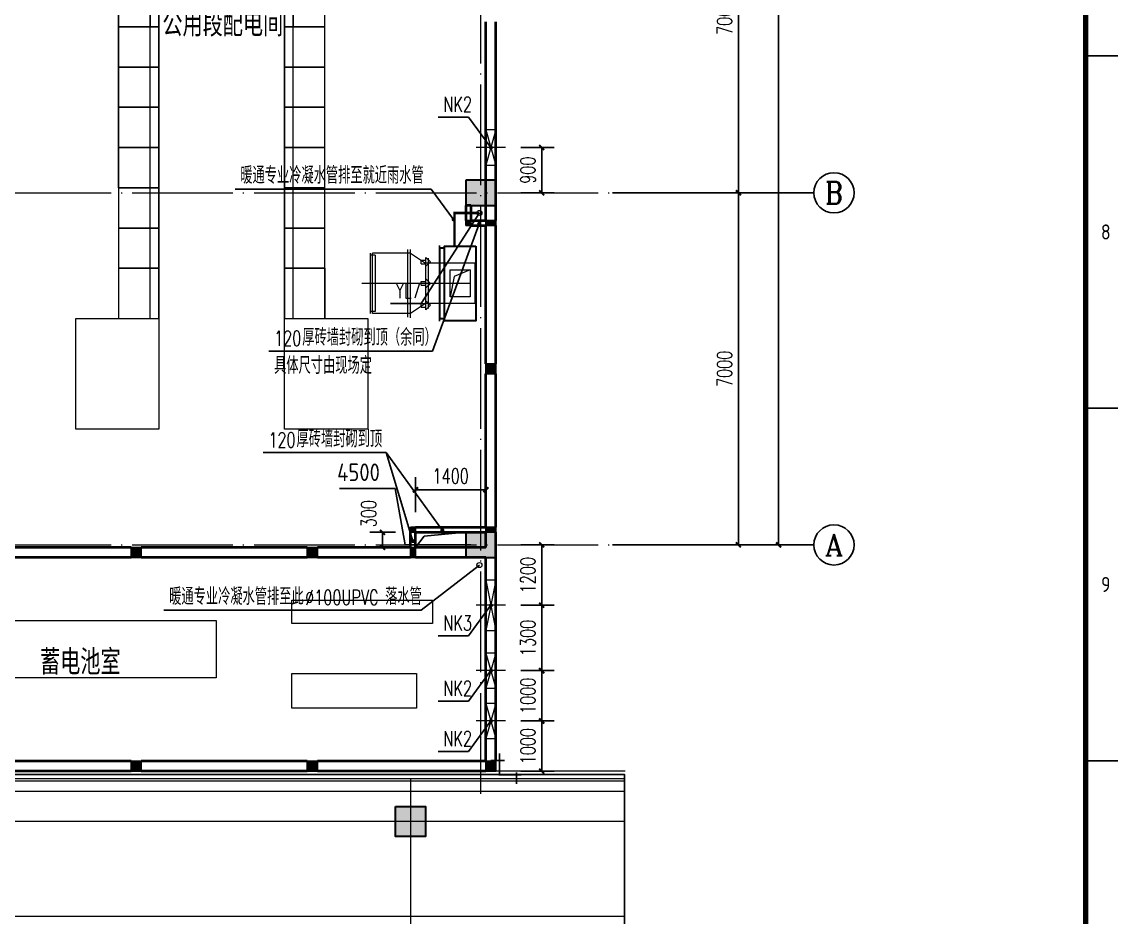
# Model space of a CAD drawing. Extents: x 238398 to 585159, y -66832 to 191741.
# Drawn here: x 520989 to 542642, y 40194 to 57996 of the extents above; entities that cross this region are included whole.
import ezdxf
from ezdxf.enums import TextEntityAlignment as Align

# ---------------------------------------------------------------- set-up
doc = ezdxf.new("R2010")
doc.units = 0
doc.header["$LTSCALE"] = 1000
doc.header["$MEASUREMENT"] = 0
for name, pattern in [('DASH', [0.35, 0.25, -0.1]), ('DASHED', [19.05, 12.7, -6.35]), ('DOTE', [2.42, 2, -0.2, 0.02, -0.2])]:
    doc.linetypes.add(name, pattern=pattern)
for name, color, linetype in [('AXIS', 3, 'Continuous'), ('AXIS_TEXT', 7, 'Continuous'), ('DIM_LEAD', 3, 'Continuous'), ('GZZ', 9, 'Continuous'), ('PUB_DIM', 76, 'Continuous'), ('电缆沟', 2, 'Continuous'), ('设备', 3, 'Continuous')]:
    doc.layers.add(name, color=color, linetype=linetype)
for name, color, linetype, lineweight in [('COLUMN', 9, 'Continuous', 30), ('DOTE', 18, 'DOTE', 13), ('PUB_HATCH', 252, 'Continuous', 5), ('PUB_TEXT', 7, 'Continuous', 20), ('WALL', 4, 'Continuous', 40), ('暖通', 5, 'Continuous', 18), ('水', 33, 'Continuous', 18), ('设备层', 8, 'Continuous', 5)]:
    doc.layers.add(name, color=color, linetype=linetype, lineweight=lineweight)
doc.styles.add('_TCH_AXIS', font='complex.shx', dxfattribs={"bigfont": 'gbcbig.shx'})
doc.styles.add('_TCH_DIM', font='SIMPLEX', dxfattribs={"bigfont": 'GBCBIG'})
doc.styles.add('_TCH_DIM_T3', font='SIMPLEX', dxfattribs={"width": 0.705882, "bigfont": 'GBCBIG'})
doc.styles.add('COMPLEX', font='geditxt.shx')
doc.styles.add('HZTXT', font='geditxt.shx', dxfattribs={"width": 0.8, "bigfont": 'hztxt1.shx'})
doc.styles.get("Standard").update_dxf_attribs({"font": 'gbenor.shx', "bigfont": 'gbcbig.shx'})
doc.styles.add('TK', font='GEDITXT.SHX', dxfattribs={"width": 0.85, "height": 3.5, "bigfont": 'hztxt1.shx'})
doc.dimstyles.new('_TCH_ARCH&&100', dxfattribs={"dimtxt": 297.5, "dimasz": 100, "dimexe": 250, "dimexo": 300, "dimgap": 126.25, "dimtad": 1, "dimdec": 0, "dimzin": 0, "dimdsep": 46, "dimtxsty": '_TCH_DIM_T3', "dimblk": 'ARCHTICK', "dimcen": 0.09, "dimazin": 2, "dimtfac": 1, "dimtdec": 0, "dimtix": 1, "dimtmove": 2, "dimatfit": 3, "dimfxl": 1, "dimtolj": 1, "dimtzin": 0, "dimarcsym": 0})
doc.dimstyles.get("Standard").update_dxf_attribs({"dimscale": 100, "dimtxt": 3.5, "dimasz": 1, "dimexe": 2.5, "dimexo": 3, "dimgap": 1.5, "dimtad": 1, "dimdec": 0, "dimzin": 0, "dimdsep": 46, "dimtxsty": 'Standard', "dimblk": 'ARCHTICK', "dimcen": 0.09, "dimadec": 0, "dimazin": 0, "dimtfac": 1, "dimtdec": 0, "dimtix": 1, "dimtmove": 2, "dimatfit": 3, "dimfxl": 1, "dimtolj": 1, "dimtzin": 0, "dimarcsym": 0})

# ---------------------------------------------------------------- blocks, each defined once
blk = doc.blocks.new('coo')
at = {"layer": 'PUB_HATCH'}
blk.add_hatch(color=256, dxfattribs=at).paths.add_polyline_path([(305400, 14547), (306000, 14547), (306000, 13947), (305400, 13947)])
at = {"layer": 'COLUMN'}
blk.add_lwpolyline([(305400, 14547), (306000, 14547), (306000, 13947), (305400, 13947)], close=True, dxfattribs=at)
blk = doc.blocks.new('_AXISO')
blk.add_circle((0, 0), 0.5)
at = {"layer": 'AXIS_TEXT', "style": 'COMPLEX', "width": 1.041667}
blk.add_attdef('A', text='', height=0.56, dxfattribs=at).set_placement((-0.25, -0.28), (0.25, -0.28), align=Align.FIT)
blk = doc.blocks.new('_ArchTick')
at = {"color": 0, "linetype": 'ByBlock', "const_width": 0.4}
blk.add_lwpolyline([(-0.5, -0.5), (0.5, 0.5)], dxfattribs=at)
blk = doc.blocks.new('*D582')
at = {"layer": 'AXIS', "color": 0, "lineweight": -2, "transparency": 16777216}
for p, q in [((533032, 91096), (536282, 91096)), ((536032, 47596), (536032, 91096)), ((533032, 47596), (536282, 47596))]:
    blk.add_line(p, q, dxfattribs=at)
at = {"layer": 'Defpoints', "color": 0, "transparency": 16777216}
for p in [(532732, 91096), (536032, 91096), (532732, 47596)]:
    blk.add_point(p, dxfattribs=at)
at = {"layer": 'AXIS', "color": 0, "lineweight": -2, "transparency": 16777216, "xscale": 100, "yscale": 100, "zscale": 100}
for p, rotation in [((536032, 91096), 90), ((536032, 47596), 270)]:
    blk.add_blockref('_ArchTick', p, dxfattribs=dict(at, rotation=rotation))
at = {"layer": 'AXIS', "color": 0, "transparency": 16777216, "insert": (535757, 69346), "char_height": 297.5, "attachment_point": 5, "rotation": 90, "style": '_TCH_DIM_T3'}
blk.add_mtext('\\A1;43500', dxfattribs=at)
blk = doc.blocks.new('*D583')
at = {"layer": 'AXIS', "color": 0, "lineweight": -2, "transparency": 16777216}
for p, q in [((533032, 54596), (535482, 54596)), ((535232, 47596), (535232, 54596)), ((533032, 47596), (535482, 47596))]:
    blk.add_line(p, q, dxfattribs=at)
at = {"layer": 'Defpoints', "color": 0, "transparency": 16777216}
for p in [(532732, 54596), (535232, 54596), (532732, 47596)]:
    blk.add_point(p, dxfattribs=at)
at = {"layer": 'AXIS', "color": 0, "lineweight": -2, "transparency": 16777216, "xscale": 100, "yscale": 100, "zscale": 100}
for p, rotation in [((535232, 54596), 90), ((535232, 47596), 270)]:
    blk.add_blockref('_ArchTick', p, dxfattribs=dict(at, rotation=rotation))
at = {"layer": 'AXIS', "color": 0, "transparency": 16777216, "insert": (534957, 51096), "char_height": 297.5, "attachment_point": 5, "rotation": 90, "style": '_TCH_DIM_T3'}
blk.add_mtext('\\A1;7000', dxfattribs=at)
blk = doc.blocks.new('*D584')
at = {"layer": 'AXIS', "color": 0, "lineweight": -2, "transparency": 16777216}
for p, q in [((533032, 61596), (535482, 61596)), ((535232, 54596), (535232, 61596)), ((533032, 54596), (535482, 54596))]:
    blk.add_line(p, q, dxfattribs=at)
at = {"layer": 'Defpoints', "color": 0, "transparency": 16777216}
for p in [(532732, 61596), (535232, 61596), (532732, 54596)]:
    blk.add_point(p, dxfattribs=at)
at = {"layer": 'AXIS', "color": 0, "lineweight": -2, "transparency": 16777216, "xscale": 100, "yscale": 100, "zscale": 100}
for p, rotation in [((535232, 61596), 90), ((535232, 54596), 270)]:
    blk.add_blockref('_ArchTick', p, dxfattribs=dict(at, rotation=rotation))
at = {"layer": 'AXIS', "color": 0, "transparency": 16777216, "insert": (534957, 58096), "char_height": 297.5, "attachment_point": 5, "rotation": 90, "style": '_TCH_DIM_T3'}
blk.add_mtext('\\A1;7000', dxfattribs=at)
blk = doc.blocks.new('43ASDFASDFDAS')
at = {"layer": '设备层'}
for points in [[(526355, 46036), (526355, 46498), (529155, 46498), (529155, 46036)], [(524854, 46096), (524854, 44951), (515214, 44951), (515214, 46096)], [(526354, 44347), (526355, 45037), (528835, 45037), (528834, 44347)]]:
    blk.add_lwpolyline(points, close=True, dxfattribs=at)
blk = doc.blocks.new('847')
at = {"layer": '设备'}
for p, q in [((589364, 278645), (589364, 277845)), ((589994, 277845), (589994, 278645)), ((590164, 277845), (590164, 278645)), ((592664, 277845), (592664, 278645)), ((592834, 277845), (592834, 278645)), ((589994, 276245), (589994, 277045)), ((590164, 276245), (590164, 277045)), ((592664, 276245), (592664, 277045)), ((592834, 276245), (592834, 277045)), ((589364, 276245), (589364, 275445)), ((590164, 275445), (590164, 276245)), ((592664, 276245), (593464, 276245)), ((589364, 275445), (589364, 274645)), ((590164, 274645), (590164, 275445)), ((589364, 274645), (589364, 273845)), ((590164, 273845), (590164, 274645)), ((589364, 273845), (589364, 273045)), ((590164, 273045), (590164, 273845)), ((590164, 273045), (589364, 273045)), ((590164, 272245), (590164, 273045)), ((592664, 273045), (593464, 273045)), ((590164, 271445), (590164, 272245)), ((590164, 270445), (590164, 271445))]:
    blk.add_line(p, q, dxfattribs=at)
at = {"layer": '设备', "linetype": 'DASH'}
for p, q in [((589364, 278645), (589364, 277845)), ((590164, 277845), (590164, 278645)), ((592664, 278645), (592664, 277845))]:
    blk.add_line(p, q, dxfattribs=at)
at = {"layer": '设备', "linetype": 'DASHED', "ltscale": 200}
for p, q in [((589364, 277045), (589364, 276245)), ((592664, 276245), (593464, 276245))]:
    blk.add_line(p, q, dxfattribs=at)
at = {"layer": '设备层', "linetype": 'DASH', "ltscale": 1000}
for p, q in [((589994, 277045), (589994, 283445)), ((592834, 277045), (592834, 282645)), ((590164, 278645), (589364, 278645)), ((590164, 278645), (589364, 278645)), ((593464, 278645), (592664, 278645)), ((593464, 278645), (592664, 278645)), ((593464, 277845), (593464, 278645)), ((590164, 277845), (589364, 277845)), ((590164, 277845), (589364, 277845)), ((590164, 277845), (589364, 277845)), ((590164, 277845), (589364, 277845)), ((590164, 277845), (589364, 277845)), ((590164, 277845), (589364, 277845)), ((590164, 277845), (589364, 277845)), ((590164, 277845), (589364, 277845)), ((590164, 277845), (589364, 277845)), ((590164, 277845), (589364, 277845)), ((592664, 277845), (593464, 277845)), ((592664, 277845), (593464, 277845)), ((592664, 277845), (593464, 277845)), ((592664, 277845), (593464, 277845)), ((592664, 277845), (593464, 277845)), ((592664, 277845), (593464, 277845)), ((593464, 277845), (592664, 277845)), ((593464, 277845), (592664, 277845)), ((593464, 277845), (592664, 277845)), ((593464, 277845), (592664, 277845)), ((593464, 277845), (592664, 277845)), ((593464, 277845), (592664, 277845)), ((589994, 276245), (589994, 277045)), ((592834, 276245), (592834, 277045)), ((590164, 276245), (589364, 276245)), ((590164, 276245), (589364, 276245)), ((589994, 275445), (589994, 276245)), ((592664, 275445), (592664, 276245)), ((592834, 275445), (592834, 276245)), ((590164, 275445), (589364, 275445)), ((590164, 275445), (589364, 275445)), ((590164, 275445), (589364, 275445)), ((589994, 274645), (589994, 275445)), ((592664, 275445), (593464, 275445)), ((592664, 274645), (592664, 275445)), ((592664, 275445), (593464, 275445)), ((592664, 275445), (593464, 275445)), ((592834, 274645), (592834, 275445)), ((590164, 274645), (589364, 274645)), ((589994, 273845), (589994, 274645)), ((592664, 273845), (592664, 274645)), ((592664, 274645), (593464, 274645)), ((592834, 273845), (592834, 274645)), ((590164, 273845), (589364, 273845)), ((589994, 273045), (589994, 273845)), ((592664, 273045), (592664, 273845)), ((592664, 273845), (593464, 273845)), ((592834, 273045), (592834, 273845)), ((589364, 273045), (589364, 272245)), ((589994, 272245), (589994, 273045)), ((592664, 272245), (592664, 273045)), ((592834, 272245), (592834, 273045)), ((590164, 272245), (589364, 272245)), ((589364, 272245), (589364, 271445)), ((589994, 271445), (589994, 272245)), ((592664, 271445), (592664, 272245)), ((592664, 272245), (593464, 272245)), ((592834, 271445), (592834, 272245)), ((590164, 271445), (589364, 271445)), ((589364, 271445), (589364, 270445)), ((589994, 270445), (589994, 271445)), ((592664, 270445), (592664, 271445)), ((592664, 271445), (593464, 271445)), ((592834, 270445), (592834, 271445)), ((593464, 271445), (593464, 270445))]:
    blk.add_line(p, q, dxfattribs=at)
for points in [[(589564, 282645), (589564, 283445), (590164, 283445), (590164, 282645)], [(589364, 277845), (590164, 277845), (590164, 278645), (589364, 278645)], [(592664, 277845), (593464, 277845), (593464, 278645), (592664, 278645)], [(589364, 276245), (590164, 276245), (590164, 277045), (589364, 277045)], [(592664, 276245), (593464, 276245), (593464, 277045), (592664, 277045)], [(589364, 275445), (590164, 275445), (590164, 276245), (589364, 276245)], [(592664, 275445), (593464, 275445), (593464, 276245), (592664, 276245)], [(589364, 274645), (590164, 274645), (590164, 275445), (589364, 275445)], [(592664, 274645), (593464, 274645), (593464, 275445), (592664, 275445)], [(589364, 273845), (590164, 273845), (590164, 274645), (589364, 274645)], [(592664, 273845), (593464, 273845), (593464, 274645), (592664, 274645)], [(589364, 273045), (590164, 273045), (590164, 273845), (589364, 273845)], [(592664, 273045), (593464, 273045), (593464, 273845), (592664, 273845)], [(589364, 272245), (590164, 272245), (590164, 273045), (589364, 273045)], [(592664, 272245), (593464, 272245), (593464, 273045), (592664, 273045)], [(589364, 271445), (590164, 271445), (590164, 272245), (589364, 272245)], [(592664, 271445), (593464, 271445), (593464, 272245), (592664, 272245)], [(589364, 270445), (590164, 270445), (590164, 271445), (589364, 271445)], [(592664, 270445), (593464, 270445), (593464, 271445), (592664, 271445)], [(588514, 268245), (588514, 270445), (590164, 270445), (590164, 268245)], [(592664, 268245), (592664, 270445), (594314, 270445), (594314, 268245)]]:
    blk.add_lwpolyline(points, close=True, dxfattribs=at)
for points in [[(590164, 281845), (590164, 282645), (589364, 282645), (589364, 281845), (590164, 281845)], [(593464, 281845), (593464, 282645), (592664, 282645), (592664, 281845), (593464, 281845)], [(590164, 281045), (590164, 281845), (589364, 281845), (589364, 281045), (590164, 281045)], [(593464, 281045), (593464, 281845), (592664, 281845), (592664, 281045), (593464, 281045)], [(590164, 280245), (590164, 281045), (589364, 281045), (589364, 280245), (590164, 280245)], [(593464, 280245), (593464, 281045), (592664, 281045), (592664, 280245), (593464, 280245)], [(590164, 279445), (590164, 280245), (589364, 280245), (589364, 279445), (590164, 279445)], [(593464, 279445), (593464, 280245), (592664, 280245), (592664, 279445), (593464, 279445)], [(590164, 278645), (590164, 279445), (589364, 279445), (589364, 278645), (590164, 278645)], [(593464, 278645), (593464, 279445), (592664, 279445), (592664, 278645), (593464, 278645)], [(590164, 277845), (590164, 278645), (589364, 278645), (589364, 277845), (590164, 277845)], [(593464, 277845), (593464, 278645), (592664, 278645), (592664, 277845), (593464, 277845)], [(590164, 277045), (590164, 277845), (589364, 277845), (589364, 277045), (590164, 277045)], [(590164, 277845), (592664, 277845)], [(593464, 277045), (593464, 277845), (592664, 277845), (592664, 277045), (593464, 277045)], [(590164, 276245), (590164, 277045), (589364, 277045), (589364, 276245), (590164, 276245)], [(590164, 277045), (592664, 277045)], [(593464, 276245), (593464, 277045), (592664, 277045), (592664, 276245), (593464, 276245)], [(590164, 275445), (590164, 276245), (589364, 276245), (589364, 275445), (590164, 275445)], [(593464, 275445), (593464, 276245), (592664, 276245), (592664, 275445), (593464, 275445)], [(590164, 274645), (590164, 275445), (589364, 275445), (589364, 274645), (590164, 274645)], [(593464, 274645), (593464, 275445), (592664, 275445), (592664, 274645), (593464, 274645)], [(590164, 273845), (590164, 274645), (589364, 274645), (589364, 273845), (590164, 273845)], [(593464, 273845), (593464, 274645), (592664, 274645), (592664, 273845), (593464, 273845)], [(590164, 273045), (590164, 273845), (589364, 273845), (589364, 273045), (590164, 273045)], [(593464, 273045), (593464, 273845), (592664, 273845), (592664, 273045), (593464, 273045)], [(590164, 272245), (590164, 273045), (589364, 273045), (589364, 272245), (590164, 272245)], [(593464, 272245), (593464, 273045), (592664, 273045), (592664, 272245), (593464, 272245)], [(590164, 271445), (590164, 272245), (589364, 272245), (589364, 271445), (590164, 271445)], [(593464, 271445), (593464, 272245), (592664, 272245), (592664, 271445), (593464, 271445)], [(590164, 270445), (590164, 271445), (589364, 271445), (589364, 270445), (590164, 270445)], [(593464, 270445), (593464, 271445), (592664, 271445), (592664, 270445), (593464, 270445)]]:
    blk.add_lwpolyline(points, dxfattribs=at)
blk = doc.blocks.new('GEDI_WK_A1_V')
at = {"color": 3}
for p, q in [((584, 350.42), (594, 350.42)), ((584, 280.33), (594, 280.33)), ((584, 210.25), (594, 210.25))]:
    blk.add_line(p, q, dxfattribs=at)
at = {"color": 3, "const_width": 1}
blk.add_lwpolyline([(10, 816), (10, 10), (584, 10), (584, 816)], close=True, dxfattribs=at)
at = {"color": 3}
for s, p in [('8', (588, 315.38)), ('9', (588, 245.29))]:
    blk.add_text(s, height=3, dxfattribs=at).set_placement(p, align=Align.MIDDLE)
blk = doc.blocks.new('CEEC_TK_A1_V')
blk.add_blockref('GEDI_WK_A1_V', (0, 0))
at = {"style": 'TK', "width": 0.85}
for tag, height, p in [('PROJECTNAME', 4.75, (529, 44)), ('PHASE', 4, (571, 44)), ('DRAWINGNAME', 4.75, (539, 31))]:
    blk.add_attdef(tag, text='', height=height, dxfattribs=at).set_placement(p, align=Align.MIDDLE_CENTER)
for tag, p, height in [('APPROVE', (416, 32.75), 3.5), ('DESIGN', (461, 32.75), 3.5), ('REVIEW1', (416, 25.75), 3.5), ('DRAW', (461, 25.75), 3.5), ('REVIEW2', (416, 18.75), 3.5), ('PROPORTION', (461, 18.75), 3.5), ('DRAWINGNUMBER', (511, 18.5), 4), ('CHECK', (416, 11.75), 3.5), ('DATE', (461, 11.75), 3.5), ('VERSION', (577, 11.75), 3.5)]:
    blk.add_attdef(tag, p, '', height=height, dxfattribs=at)
blk = doc.blocks.new('*D633')
at = {"layer": 'Defpoints', "color": 0, "transparency": 16777216}
for p in [(468981, 55495), (469697, 55495), (468981, 54595)]:
    blk.add_point(p, dxfattribs=at)
at = {"layer": 'PUB_DIM', "color": 0, "lineweight": -2, "transparency": 16777216}
for p, q in [((469281, 55495), (469947, 55495)), ((469697, 54595), (469697, 55495)), ((469281, 54595), (469947, 54595))]:
    blk.add_line(p, q, dxfattribs=at)
at = {"layer": 'PUB_DIM', "color": 0, "lineweight": -2, "transparency": 16777216, "xscale": 100, "yscale": 100, "zscale": 100}
for p, rotation in [((469697, 55495), 90), ((469697, 54595), 270)]:
    blk.add_blockref('_ArchTick', p, dxfattribs=dict(at, rotation=rotation))
at = {"layer": 'PUB_DIM', "color": 0, "transparency": 16777216, "insert": (469422, 55045), "char_height": 297.5, "attachment_point": 5, "rotation": 90, "style": '_TCH_DIM_T3'}
blk.add_mtext('\\A1;900', dxfattribs=at)
blk = doc.blocks.new('*D636')
at = {"layer": 'Defpoints', "color": 0, "transparency": 16777216}
for p in [(468981, 44095), (469697, 44095), (468981, 43095)]:
    blk.add_point(p, dxfattribs=at)
at = {"layer": 'PUB_DIM', "color": 0, "lineweight": -2, "transparency": 16777216}
for p, q in [((469281, 44095), (469947, 44095)), ((469697, 43095), (469697, 44095)), ((469281, 43095), (469947, 43095))]:
    blk.add_line(p, q, dxfattribs=at)
at = {"layer": 'PUB_DIM', "color": 0, "lineweight": -2, "transparency": 16777216, "xscale": 100, "yscale": 100, "zscale": 100}
for p, rotation in [((469697, 44095), 90), ((469697, 43095), 270)]:
    blk.add_blockref('_ArchTick', p, dxfattribs=dict(at, rotation=rotation))
at = {"layer": 'PUB_DIM', "color": 0, "transparency": 16777216, "insert": (469422, 43595), "char_height": 297.5, "attachment_point": 5, "rotation": 90, "style": '_TCH_DIM_T3'}
blk.add_mtext('\\A1;1000', dxfattribs=at)
blk = doc.blocks.new('*D637')
at = {"layer": 'Defpoints', "color": 0, "transparency": 16777216}
for p in [(468981, 45095), (469697, 45095), (468981, 44095)]:
    blk.add_point(p, dxfattribs=at)
at = {"layer": 'PUB_DIM', "color": 0, "lineweight": -2, "transparency": 16777216}
for p, q in [((469281, 45095), (469947, 45095)), ((469697, 44095), (469697, 45095)), ((469281, 44095), (469947, 44095))]:
    blk.add_line(p, q, dxfattribs=at)
at = {"layer": 'PUB_DIM', "color": 0, "lineweight": -2, "transparency": 16777216, "xscale": 100, "yscale": 100, "zscale": 100}
for p, rotation in [((469697, 45095), 90), ((469697, 44095), 270)]:
    blk.add_blockref('_ArchTick', p, dxfattribs=dict(at, rotation=rotation))
at = {"layer": 'PUB_DIM', "color": 0, "transparency": 16777216, "insert": (469422, 44595), "char_height": 297.5, "attachment_point": 5, "rotation": 90, "style": '_TCH_DIM_T3'}
blk.add_mtext('\\A1;1000', dxfattribs=at)
blk = doc.blocks.new('*D638')
at = {"layer": 'Defpoints', "color": 0, "transparency": 16777216}
for p in [(468981, 46395), (469697, 46395), (468981, 45095)]:
    blk.add_point(p, dxfattribs=at)
at = {"layer": 'PUB_DIM', "color": 0, "lineweight": -2, "transparency": 16777216}
for p, q in [((469281, 46395), (469947, 46395)), ((469697, 45095), (469697, 46395)), ((469281, 45095), (469947, 45095))]:
    blk.add_line(p, q, dxfattribs=at)
at = {"layer": 'PUB_DIM', "color": 0, "lineweight": -2, "transparency": 16777216, "xscale": 100, "yscale": 100, "zscale": 100}
for p, rotation in [((469697, 46395), 90), ((469697, 45095), 270)]:
    blk.add_blockref('_ArchTick', p, dxfattribs=dict(at, rotation=rotation))
at = {"layer": 'PUB_DIM', "color": 0, "transparency": 16777216, "insert": (469422, 45745), "char_height": 297.5, "attachment_point": 5, "rotation": 90, "style": '_TCH_DIM_T3'}
blk.add_mtext('\\A1;1300', dxfattribs=at)
blk = doc.blocks.new('*D639')
at = {"layer": 'Defpoints', "color": 0, "transparency": 16777216}
for p in [(468981, 47595), (469697, 47595), (468981, 46395)]:
    blk.add_point(p, dxfattribs=at)
at = {"layer": 'PUB_DIM', "color": 0, "lineweight": -2, "transparency": 16777216}
for p, q in [((469281, 47595), (469947, 47595)), ((469697, 46395), (469697, 47595)), ((469281, 46395), (469947, 46395))]:
    blk.add_line(p, q, dxfattribs=at)
at = {"layer": 'PUB_DIM', "color": 0, "lineweight": -2, "transparency": 16777216, "xscale": 100, "yscale": 100, "zscale": 100}
for p, rotation in [((469697, 47595), 90), ((469697, 46395), 270)]:
    blk.add_blockref('_ArchTick', p, dxfattribs=dict(at, rotation=rotation))
at = {"layer": 'PUB_DIM', "color": 0, "transparency": 16777216, "insert": (469422, 46995), "char_height": 297.5, "attachment_point": 5, "rotation": 90, "style": '_TCH_DIM_T3'}
blk.add_mtext('\\A1;1200', dxfattribs=at)
blk = doc.blocks.new('SFSX')
for p, q in [((-3.76, 0), (-1.87, 1.73)), ((-3.76, 0), (-1.87, -1.73)), ((-1.87, 1.73), (-1.87, 0.7)), ((0, 0.7), (-1.87, 0.7)), ((0, 0.7), (0, -0.7)), ((-1.87, -0.7), (-1.87, -1.73)), ((0, -0.7), (-1.87, -0.7))]:
    blk.add_line(p, q)
blk = doc.blocks.new('43ASDFASFASD')
at = {"layer": 'PUB_HATCH'}
for p, q in [((528665, 59121), (528665, 60471)), ((528715, 59112), (528715, 60471)), ((527913, 60396), (527913, 59196)), ((528013, 60357), (527913, 60357)), ((528715, 60396), (527963, 60396)), ((527963, 59196), (527963, 60396)), ((528013, 60357), (528013, 59233)), ((528715, 60396), (529015, 60196)), ((530002, 60196), (529002, 60196)), ((529015, 60296), (529015, 59296)), ((529065, 60296), (529065, 59296)), ((530002, 59396), (530002, 60196)), ((529902, 60066), (529586, 59930)), ((529902, 59796), (527750, 59796)), ((529586, 59930), (529502, 59526)), ((529015, 59396), (528715, 59196)), ((530002, 59396), (529002, 59396)), ((528013, 59233), (527913, 59233)), ((528715, 59196), (527963, 59196))]:
    blk.add_line(p, q, dxfattribs=at)
at = {"layer": 'PUB_HATCH', "linetype": 'DASH', "lineweight": -3}
blk.add_line((529289, 59046), (529289, 60546), dxfattribs=at)
at = {"layer": 'PUB_HATCH', "lineweight": 30}
blk.add_lwpolyline([(529289, 59096), (529389, 59096), (529389, 60496), (529289, 60496)], close=True, dxfattribs=at)
blk.add_lwpolyline([(530014, 60538), (530014, 59053), (529389, 59053), (529389, 60538), (530014, 60538)], dxfattribs=at)
at = {"layer": 'PUB_HATCH'}
blk.add_lwpolyline([(529502, 60066), (529902, 60066), (529902, 59526), (529502, 59526)], close=True, dxfattribs=at)
at = {"layer": 'PUB_HATCH', "xscale": 50, "yscale": 50, "rotation": 180}
for p in [(528925, 60221), (528925, 59796), (528925, 59359)]:
    blk.add_blockref('SFSX', p, dxfattribs=at)
blk = doc.blocks.new('*D80')
at = {"layer": 'Defpoints', "color": 0, "transparency": 16777216}
for p in [(530214, 48691), (528814, 47946), (530214, 47946)]:
    blk.add_point(p, dxfattribs=at)
at = {"layer": 'PUB_DIM', "color": 0, "lineweight": -2, "transparency": 16777216}
for p, q in [((528814, 48246), (528814, 48941)), ((530214, 48246), (530214, 48941)), ((528814, 48691), (530214, 48691))]:
    blk.add_line(p, q, dxfattribs=at)
at = {"layer": 'PUB_DIM', "color": 0, "lineweight": -2, "transparency": 16777216, "xscale": 100, "yscale": 100, "zscale": 100, "rotation": 180}
blk.add_blockref('_ArchTick', (528814, 48691), dxfattribs=at)
at = {"layer": 'PUB_DIM', "color": 0, "lineweight": -2, "transparency": 16777216, "xscale": 100, "yscale": 100, "zscale": 100}
blk.add_blockref('_ArchTick', (530214, 48691), dxfattribs=at)
at = {"layer": 'PUB_DIM', "color": 0, "transparency": 16777216, "insert": (529514, 48966), "char_height": 297.5, "attachment_point": 5, "style": '_TCH_DIM_T3'}
blk.add_mtext('\\A1;1400', dxfattribs=at)
blk = doc.blocks.new('*D81')
at = {"layer": 'Defpoints', "color": 0, "transparency": 16777216}
for p in [(528159, 47846), (528714, 47846), (528714, 47546)]:
    blk.add_point(p, dxfattribs=at)
at = {"layer": 'PUB_DIM', "color": 0, "lineweight": -2, "transparency": 16777216}
for p, q in [((528414, 47846), (527909, 47846)), ((528159, 47546), (528159, 47846)), ((528414, 47546), (527909, 47546))]:
    blk.add_line(p, q, dxfattribs=at)
at = {"layer": 'PUB_DIM', "color": 0, "lineweight": -2, "transparency": 16777216, "xscale": 100, "yscale": 100, "zscale": 100}
for p, rotation in [((528159, 47846), 90), ((528159, 47546), 270)]:
    blk.add_blockref('_ArchTick', p, dxfattribs=dict(at, rotation=rotation))
at = {"layer": 'PUB_DIM', "color": 0, "transparency": 16777216, "insert": (527884, 48216), "char_height": 297.5, "attachment_point": 5, "rotation": 90, "style": '_TCH_DIM_T3'}
blk.add_mtext('\\A1;300', dxfattribs=at)
blk = doc.blocks.new('_FZH')
blk.add_lwpolyline([(-0.5, -0.5), (0.5, -0.5), (0.5, 0.5), (-0.5, 0.5)], close=True)
at = {"layer": 'PUB_HATCH'}
blk.add_solid([(-0.5, -0.5), (0.5, -0.5), (-0.5, 0.5), (0.5, 0.5)], dxfattribs=at)
blk = doc.blocks.new('*D696')
at = {"color": 0, "lineweight": -2, "transparency": 16777216}
for p, q in [((514214, 47046), (514214, 46684)), ((514214, 46684), (514799, 46484)), ((514799, 46484), (514799, 45259))]:
    blk.add_line(p, q, dxfattribs=at)
at = {"layer": 'Defpoints', "color": 0, "transparency": 16777216}
for p in [(514214, 47346), (514799, 46284), (530414, 43096)]:
    blk.add_point(p, dxfattribs=at)
at = {"color": 0, "transparency": 16777216, "insert": (514474, 45697), "char_height": 350, "attachment_point": 5, "rotation": 90}
blk.add_mtext('\\A1;16200', dxfattribs=at)
blk = doc.blocks.new('*D697')
at = {"color": 0, "lineweight": -2, "transparency": 16777216}
for p, q in [((514514, 47346), (514716, 47346)), ((514716, 47346), (514916, 46620)), ((514916, 46620), (516025, 46620))]:
    blk.add_line(p, q, dxfattribs=at)
at = {"layer": 'Defpoints', "color": 0, "transparency": 16777216}
for p in [(514214, 47346), (515116, 46620), (530414, 43096)]:
    blk.add_point(p, dxfattribs=at)
at = {"color": 0, "transparency": 16777216, "insert": (515646, 46945), "char_height": 350, "attachment_point": 5}
blk.add_mtext('\\A1;4250', dxfattribs=at)
blk = doc.blocks.new('*D698')
at = {"color": 0, "lineweight": -2, "transparency": 16777216}
for p, q in [((513272, 44145), (513272, 45399)), ((514014, 43945), (513272, 44145)), ((514014, 43596), (514014, 43945))]:
    blk.add_line(p, q, dxfattribs=at)
at = {"layer": 'Defpoints', "color": 0, "transparency": 16777216}
for p in [(513272, 44345), (514014, 43296), (530414, 43096)]:
    blk.add_point(p, dxfattribs=at)
at = {"color": 0, "transparency": 16777216, "insert": (512947, 44947), "char_height": 350, "attachment_point": 5, "rotation": 90}
blk.add_mtext('\\A1;16400', dxfattribs=at)
blk = doc.blocks.new('*D699')
at = {"color": 0, "lineweight": -2, "transparency": 16777216}
for p, q in [((506914, 47046), (506914, 46491)), ((506914, 46491), (507257, 46291)), ((507257, 46291), (507257, 45000))]:
    blk.add_line(p, q, dxfattribs=at)
at = {"layer": 'Defpoints', "color": 0, "transparency": 16777216}
for p in [(506914, 47346), (507257, 46091), (530414, 43096)]:
    blk.add_point(p, dxfattribs=at)
at = {"color": 0, "transparency": 16777216, "insert": (506932, 45471), "char_height": 350, "attachment_point": 5, "rotation": 90}
blk.add_mtext('\\A1;23500', dxfattribs=at)
blk = doc.blocks.new('*D700')
at = {"color": 0, "lineweight": -2, "transparency": 16777216}
for p, q in [((507214, 47346), (507330, 47346)), ((507330, 47346), (507530, 46755)), ((507530, 46755), (508638, 46755))]:
    blk.add_line(p, q, dxfattribs=at)
at = {"layer": 'Defpoints', "color": 0, "transparency": 16777216}
for p in [(506914, 47346), (507730, 46755), (530414, 43096)]:
    blk.add_point(p, dxfattribs=at)
at = {"color": 0, "transparency": 16777216, "insert": (508259, 47080), "char_height": 350, "attachment_point": 5}
blk.add_mtext('\\A1;4250', dxfattribs=at)
blk = doc.blocks.new('*D701')
at = {"color": 0, "lineweight": -2, "transparency": 16777216}
for p, q in [((528411, 48715), (527302, 48715)), ((528611, 47596), (528411, 48715)), ((529914, 47596), (528611, 47596))]:
    blk.add_line(p, q, dxfattribs=at)
at = {"layer": 'Defpoints', "color": 0, "transparency": 16777216}
for p in [(528211, 48715), (530214, 47596), (530414, 43096)]:
    blk.add_point(p, dxfattribs=at)
at = {"color": 0, "transparency": 16777216, "insert": (527682, 49040), "char_height": 350, "attachment_point": 5}
blk.add_mtext('\\A1;4500', dxfattribs=at)
blk = doc.blocks.new('*D702')
at = {"color": 0, "lineweight": -2, "transparency": 16777216}
for p, q in [((519664, 68346), (519664, 66785)), ((519664, 66785), (521156, 66585)), ((521156, 66585), (521156, 65360))]:
    blk.add_line(p, q, dxfattribs=at)
at = {"layer": 'Defpoints', "color": 0, "transparency": 16777216}
for p in [(519664, 68646), (521156, 66385), (530414, 43096)]:
    blk.add_point(p, dxfattribs=at)
at = {"color": 0, "transparency": 16777216, "insert": (520831, 65797), "char_height": 350, "attachment_point": 5, "rotation": 90}
blk.add_mtext('\\A1;10750', dxfattribs=at)
blk = doc.blocks.new('*D703')
at = {"color": 0, "lineweight": -2, "transparency": 16777216}
for p, q in [((519964, 68646), (521125, 68646)), ((521125, 68646), (521325, 67540)), ((521325, 67540), (522616, 67540))]:
    blk.add_line(p, q, dxfattribs=at)
at = {"layer": 'Defpoints', "color": 0, "transparency": 16777216}
for p in [(519664, 68646), (521525, 67540), (530414, 43096)]:
    blk.add_point(p, dxfattribs=at)
at = {"color": 0, "transparency": 16777216, "insert": (522146, 67865), "char_height": 350, "attachment_point": 5}
blk.add_mtext('\\A1;25550', dxfattribs=at)
blk = doc.blocks.new('*D704')
at = {"color": 0, "lineweight": -2, "transparency": 16777216}
for p, q in [((516147, 51798), (516147, 53024)), ((517464, 51598), (516147, 51798)), ((517464, 50796), (517464, 51598))]:
    blk.add_line(p, q, dxfattribs=at)
at = {"layer": 'Defpoints', "color": 0, "transparency": 16777216}
for p in [(516147, 51998), (517464, 50496), (530414, 43096)]:
    blk.add_point(p, dxfattribs=at)
at = {"color": 0, "transparency": 16777216, "insert": (515822, 52586), "char_height": 350, "attachment_point": 5, "rotation": 90}
blk.add_mtext('\\A1;12950', dxfattribs=at)
blk = doc.blocks.new('*D705')
at = {"color": 0, "lineweight": -2, "transparency": 16777216}
for p, q in [((515417, 51596), (514308, 51596)), ((515617, 50496), (515417, 51596)), ((517164, 50496), (515617, 50496))]:
    blk.add_line(p, q, dxfattribs=at)
at = {"layer": 'Defpoints', "color": 0, "transparency": 16777216}
for p in [(515217, 51596), (517464, 50496), (530414, 43096)]:
    blk.add_point(p, dxfattribs=at)
at = {"color": 0, "transparency": 16777216, "insert": (514688, 51921), "char_height": 350, "attachment_point": 5}
blk.add_mtext('\\A1;7400', dxfattribs=at)
blk = doc.blocks.new('*D706')
at = {"color": 0, "lineweight": -2, "transparency": 16777216}
for p, q in [((506914, 64996), (506914, 64058)), ((506914, 64058), (507756, 63858)), ((507756, 63858), (507756, 62567))]:
    blk.add_line(p, q, dxfattribs=at)
at = {"layer": 'Defpoints', "color": 0, "transparency": 16777216}
for p in [(506914, 65296), (507756, 63658), (530414, 43096)]:
    blk.add_point(p, dxfattribs=at)
at = {"color": 0, "transparency": 16777216, "insert": (507431, 63038), "char_height": 350, "attachment_point": 5, "rotation": 90}
blk.add_mtext('\\A1;23500', dxfattribs=at)
blk = doc.blocks.new('*D707')
at = {"color": 0, "lineweight": -2, "transparency": 16777216}
for p, q in [((507214, 65296), (508115, 65296)), ((508115, 65296), (508315, 64396)), ((508315, 64396), (509606, 64396))]:
    blk.add_line(p, q, dxfattribs=at)
at = {"layer": 'Defpoints', "color": 0, "transparency": 16777216}
for p in [(506914, 65296), (508515, 64396), (530414, 43096)]:
    blk.add_point(p, dxfattribs=at)
at = {"color": 0, "transparency": 16777216, "insert": (509136, 64721), "char_height": 350, "attachment_point": 5}
blk.add_mtext('\\A1;22200', dxfattribs=at)
blk = doc.blocks.new('*D708')
at = {"color": 0, "lineweight": -2, "transparency": 16777216}
for p, q in [((506714, 91096), (506714, 89595)), ((506714, 89595), (508471, 89395)), ((508471, 89395), (508471, 88104))]:
    blk.add_line(p, q, dxfattribs=at)
at = {"layer": 'Defpoints', "color": 0, "transparency": 16777216}
for p in [(506714, 91396), (508471, 89195), (530414, 43096)]:
    blk.add_point(p, dxfattribs=at)
at = {"color": 0, "transparency": 16777216, "insert": (508146, 88574), "char_height": 350, "attachment_point": 5, "rotation": 90}
blk.add_mtext('\\A1;23700', dxfattribs=at)
blk = doc.blocks.new('*D709')
at = {"color": 0, "lineweight": -2, "transparency": 16777216}
for p, q in [((507014, 91396), (508056, 91396)), ((508056, 91396), (508256, 90160)), ((508256, 90160), (509569, 90160))]:
    blk.add_line(p, q, dxfattribs=at)
at = {"layer": 'Defpoints', "color": 0, "transparency": 16777216}
for p in [(506714, 91396), (508456, 90160), (530414, 43096)]:
    blk.add_point(p, dxfattribs=at)
at = {"color": 0, "transparency": 16777216, "insert": (509088, 90485), "char_height": 350, "attachment_point": 5}
blk.add_mtext('\\A1;48300', dxfattribs=at)
blk = doc.blocks.new('zw3')
at = {"layer": 'PUB_HATCH'}
for points in [[(530414, 54346.1), (530414, 54846.1), (529814, 54846.1), (529814, 54346.1)], [(530414, 47346.1), (530414, 47846.1), (529814, 47846.1), (529814, 47346.1)]]:
    blk.add_hatch(color=256, dxfattribs=at).paths.add_polyline_path(points)
at = {"layer": 'AXIS'}
for p, q in [((532731.6, 54596.1), (536731.6, 54596.1)), ((532731.6, 47596.1), (536731.6, 47596.1))]:
    blk.add_line(p, q, dxfattribs=at)
at = {"layer": 'COLUMN'}
for p, q in [((530414, 54846.1), (529814, 54846.1)), ((529814, 54846.1), (529814, 54346.1)), ((530414, 54346.1), (530414, 54846.1)), ((529814, 54346.1), (530414, 54346.1)), ((530414, 47846.1), (529814, 47846.1)), ((529814, 47846.1), (529814, 47346.1)), ((530414, 47346.1), (530414, 47846.1)), ((529814, 47346.1), (530414, 47346.1))]:
    blk.add_line(p, q, dxfattribs=at)
at = {"layer": 'DOTE'}
for p, q in [((503825.6, 54596.1), (532731.6, 54596.1)), ((503825.6, 47596.1), (532731.6, 47596.1))]:
    blk.add_line(p, q, dxfattribs=at)
blk.add_lwpolyline([(530114, 42646.1), (530114, 94200.4)], dxfattribs=at)
at = {"layer": 'AXIS'}
ref = blk.add_blockref('_AXISO', (537131.6, 54596.1), dxfattribs=dict(at, xscale=800, yscale=800, zscale=800))
ref.add_attrib('A', 'B', dxfattribs={"layer": 'AXIS_TEXT', "height": 435.3, "style": '_TCH_AXIS'}).set_placement((536955.4, 54378.5), (537307.7, 54378.5), align=Align.FIT)
ref = blk.add_blockref('_AXISO', (537131.6, 47596.1), dxfattribs=dict(at, xscale=800, yscale=800, zscale=800))
ref.add_attrib('A', 'A', dxfattribs={"layer": 'AXIS_TEXT', "height": 425.2, "style": '_TCH_AXIS'}).set_placement((536949.4, 47383.6), (537313.8, 47383.6), align=Align.FIT)
for p1, p2, distance, picture, middle in [((532731.6, 47596.1), (532731.6, 91096.1), -3300, '*D582', (535756.6, 69346.1)), ((532731.6, 54596.1), (532731.6, 61596.1), -2500, '*D584', (534956.6, 58096.1)), ((532731.6, 47596.1), (532731.6, 54596.1), -2500, '*D583', (534956.6, 51096.1))]:
    dim = blk.add_aligned_dim(p1=p1, p2=p2, distance=distance, dimstyle='_TCH_ARCH&&100', dxfattribs=at)
    dim.commit()
    dim.dimension.update_dxf_attribs({"geometry": picture, "text_midpoint": middle})
blk = doc.blocks.new('43ASDFASDFADS')
at = {"layer": 'DOTE'}
for points in [[(468980.6, 55495.1), (468396.1, 55495.1)], [(468980.6, 46395.1), (468396.1, 46395.1)], [(468980.6, 45095.1), (468396.1, 45095.1)], [(468980.6, 44095.1), (468396.1, 44095.1)]]:
    blk.add_lwpolyline(points, dxfattribs=at)
at = {"layer": '暖通'}
for points in [[(468588.3, 55845.1), (468588.3, 55145.1), (468788.3, 55145.1), (468788.3, 55845.1)], [(468588.3, 46895.1), (468588.3, 45895.1), (468788.3, 45895.1), (468788.3, 46895.1)], [(468588.3, 45445.1), (468588.3, 44745.1), (468788.3, 44745.1), (468788.3, 45445.1)], [(468588.3, 44445.1), (468588.3, 43745.1), (468788.3, 43745.1), (468788.3, 44445.1)]]:
    blk.add_lwpolyline(points, close=True, dxfattribs=at)
for points in [[(468588.3, 55845.1), (468788.3, 55145.1)], [(468788.3, 55845.1), (468588.3, 55145.1)], [(468588.3, 46895.1), (468788.3, 45895.1)], [(468788.3, 46895.1), (468588.3, 45895.1)], [(468588.3, 45445.1), (468788.3, 44745.1)], [(468788.3, 45445.1), (468588.3, 44745.1)], [(468588.3, 44445.1), (468788.3, 43745.1)], [(468788.3, 44445.1), (468588.3, 43745.1)]]:
    blk.add_lwpolyline(points, dxfattribs=at)
at = {"layer": 'PUB_DIM'}
for p1, p2, picture, middle in [((468980.6, 54595.1), (468980.6, 55495.1), '*D633', (469421.8, 55045.1)), ((468980.6, 46395.1), (468980.6, 47595.1), '*D639', (469421.8, 46995.1)), ((468980.6, 45095.1), (468980.6, 46395.1), '*D638', (469421.8, 45745.1)), ((468980.6, 44095.1), (468980.6, 45095.1), '*D637', (469421.8, 44595.1)), ((468980.6, 43095.1), (468980.6, 44095.1), '*D636', (469421.8, 43595.1))]:
    dim = blk.add_aligned_dim(p1=p1, p2=p2, distance=-716.2, dimstyle='_TCH_ARCH&&100', dxfattribs=at)
    dim.commit()
    dim.dimension.update_dxf_attribs({"geometry": picture, "text_midpoint": middle})

msp = doc.modelspace()

# ---------------------------------------------------------------- linework, layer by layer
at = {"layer": 'AXIS'}
msp.add_lwpolyline([(493108.4, 43028.4), (532970.8, 43028.4), (532970.8, 35835.2), (493108.4, 35835.2)], close=True, dxfattribs=at)
at = {"layer": 'DIM_LEAD'}
for p, q in [((529870.6, 56101.1), (529264.7, 56101.1)), ((530314, 55496.1), (529870.6, 56101.1)), ((529127.8, 54671.5), (525227, 54671.5)), ((529571.2, 54066.6), (529127.8, 54671.5)), ((530084, 54196.1), (528925.5, 52394.8)), ((530080.1, 53978.6), (529153.6, 51450.9)), ((528925.5, 52394.8), (528319.5, 52394.8)), ((529153.6, 51450.9), (525899.4, 51450.9)), ((528229.9, 49430.5), (525785.4, 49430.5)), ((529348.9, 47883.6), (528229.9, 49430.5)), ((528764, 47671.1), (528229.9, 49430.5)), ((530084, 47196.1), (528925.5, 46298)), ((530314, 46396.1), (529870.6, 45791.2)), ((528925.5, 46298), (523813.8, 46298)), ((529870.6, 45791.2), (529264.7, 45791.2)), ((530314, 45096.1), (529870.6, 44491.2)), ((529870.6, 44491.2), (529264.7, 44491.2)), ((530314, 44096.1), (529870.6, 43491.2)), ((529870.6, 43491.2), (529264.7, 43491.2))]:
    msp.add_line(p, q, dxfattribs=at)
at = {"layer": 'DIM_LEAD', "const_width": 40}
for points in [[(530325.8, 55480, 1), (530302.2, 55512.3, 1)], [(529583, 54050.4, 1), (529559.4, 54082.7, 1)], [(530086.9, 53997.4, 1), (530073.2, 53959.9, 1)], [(529360.7, 47867.4, 1), (529337.2, 47899.8, 1)], [(528769.8, 47652, 1), (528758.2, 47690.3, 1)], [(530325.8, 46412.3, 1), (530302.2, 46380, 1)], [(530325.8, 45112.3, 1), (530302.2, 45080, 1)], [(530325.8, 44112.3, 1), (530302.2, 44080, 1)]]:
    msp.add_lwpolyline(points, format="xyb", close=True, dxfattribs=at)
at = {"layer": 'DOTE', "ltscale": 2}
for p, q in [((532982.3, 43096.1), (493108.4, 43096.1)), ((532982.3, 43096.1), (493108.4, 43096.1)), ((528714, 42946.1), (528714, 38833.1)), ((532982.3, 42096.1), (493108.4, 42096.1))]:
    msp.add_line(p, q, dxfattribs=at)
at = {"layer": 'GZZ', "const_width": 30}
for points in [[(530586.9, 43308.6), (530309.7, 43308.6)], [(530484.4, 43449), (530484.4, 43020.2), (530917.3, 43020.2)], [(530823, 43072.4), (530823, 42842.5)]]:
    msp.add_lwpolyline(points, dxfattribs=at)
at = {"layer": 'PUB_DIM'}
msp.add_lwpolyline([(529814, 47846.1), (528987.9, 47772.2), (528814, 47546.1)], dxfattribs=at)
at = {"layer": 'PUB_HATCH', "ltscale": 2}
msp.add_line((532970.8, 42096.1), (496133.5, 42096.1), dxfattribs=at)
at = {"layer": 'PUB_HATCH'}
for points in [[(532970.8, 42946.1), (493108.4, 42946.1)], [(532970.8, 42896.1), (493108.4, 42896.1)], [(532970.8, 42696.1), (493108.4, 42696.1)], [(493108.4, 40213.4), (512927.1, 40213.4), (513003.5, 40423.4), (513077.6, 40003.4), (513152.1, 40213.4), (532970.8, 40213.4)]]:
    msp.add_lwpolyline(points, dxfattribs=at)
at = {"layer": 'WALL'}
for p, q in [((530214, 54046.1), (530214, 57996.1)), ((530414, 54046.1), (530414, 57996.1)), ((529814, 54346.1), (529814, 54046.1)), ((529914, 54346.1), (529814, 54346.1)), ((529914, 54346.1), (529914, 54046.1)), ((529914, 54046.1), (530214, 54046.1)), ((529914, 53946.1), (530214, 53946.1)), ((530214, 51196.1), (530214, 53946.1)), ((530414, 51196.1), (530414, 53946.1)), ((530214, 47946.1), (530214, 50996.1)), ((530414, 47946.1), (530414, 50996.1)), ((528814, 47946.1), (530214, 47946.1)), ((528714, 47546.1), (528714, 47846.1)), ((528814, 47546.1), (528814, 47846.1)), ((528814, 47846.1), (530214, 47846.1)), ((530214, 47546.1), (530214, 47846.1)), ((530414, 47446.1), (530414, 47846.1)), ((523164, 47546.1), (519664, 47546.1)), ((526664, 47546.1), (523364, 47546.1)), ((528714, 47546.1), (526864, 47546.1)), ((530214, 47546.1), (528814, 47546.1)), ((530414, 43296.1), (530414, 47446.1)), ((523164, 47346.1), (519564, 47346.1)), ((526664, 47346.1), (523364, 47346.1)), ((528714, 47346.1), (526864, 47346.1)), ((530214, 47346.1), (528814, 47346.1)), ((530214, 43296.1), (530214, 47346.1)), ((523164, 43296.1), (519864, 43296.1)), ((523164, 43096.1), (519864, 43096.1)), ((526664, 43296.1), (523364, 43296.1)), ((526664, 43096.1), (523364, 43096.1)), ((530214, 43296.1), (526864, 43296.1)), ((530214, 43096.1), (526864, 43096.1))]:
    msp.add_line(p, q, dxfattribs=at)
at = {"layer": '水', "linetype": 'DASH', "const_width": 50}
msp.add_lwpolyline([(530084, 54196.1), (529589.3, 54196.1), (529589.3, 53538.6)], dxfattribs=at)
at = {"layer": '水'}
for centre in [(530084, 54196.1), (530084, 47196.1)]:
    msp.add_circle(centre, 50, dxfattribs=at)

# ---------------------------------------------------------------- block references
at = {"xscale": 100, "yscale": 100, "zscale": 100}
msp.add_blockref('CEEC_TK_A1_V', (483734.5, 22280.2), dxfattribs=at)
for name, p in [('zw3', (0, 0)), ('43ASDFASDFADS', (61625.7, 1.1)), ('43ASDFASFASD', (0, -6999.8)), ('43ASDFASDFDAS', (0, 0))]:
    msp.add_blockref(name, p)
at = {"layer": 'GZZ'}
for p, xscale, yscale, zscale in [((529864, 53996.1), 100, 100, 100), ((530314, 53996.1), 200, 100, 100), ((530314, 51096.1), 200, 200, 200), ((523264, 47446.1), 200, 200, 200), ((526764, 47446.1), 200, 200, 200), ((523264, 43196.1), 200, 200, 200), ((526764, 43196.1), 200, 200, 200), ((530314, 43196.1), 200, 200, 200)]:
    msp.add_blockref('_FZH', p, dxfattribs=dict(at, xscale=xscale, yscale=yscale, zscale=zscale))
at = {"layer": 'GZZ', "xscale": 100}
for p, yscale, zscale, rotation in [((528764, 47896.1), 100, 100, 270), ((530314, 47896.1), 200, 200, 270), ((528764, 47446.1), 200, 200, 180)]:
    msp.add_blockref('_FZH', p, dxfattribs=dict(at, yscale=yscale, zscale=zscale, rotation=rotation))
at = {"layer": 'PUB_HATCH'}
msp.add_blockref('coo', (223014.5, 27849.1), dxfattribs=at)
at = {"layer": '电缆沟'}
msp.add_blockref('847', (-66450, -218349.2), dxfattribs=at)

# ---------------------------------------------------------------- texts
at = {"layer": 'PUB_TEXT'}
for s, height, style, width, p in [('公用段配电间', 500, 'HZTXT', 0.8, (523784.2, 57704.5)), ('NK2', 297.5, '_TCH_DIM', 0.705882, (529369.7, 56206.1)), ('YL7', 297.5, '_TCH_DIM', 0.705882, (528424.5, 52499.8)), ('120', 297.5, '_TCH_DIM', 0.705882, (526004.4, 51555.9)), ('120', 297.5, '_TCH_DIM', 0.705882, (525890.4, 49535.5)), ('%%C100UPVC', 297.5, '_TCH_DIM', 0.705882, (526622, 46403)), ('NK3', 297.5, '_TCH_DIM', 0.705882, (529369.7, 45896.2)), ('蓄电池室', 500, 'HZTXT', 0.8, (521352.7, 45015.7)), ('NK2', 297.5, '_TCH_DIM', 0.705882, (529369.7, 44596.2)), ('NK2', 297.5, '_TCH_DIM', 0.705882, (529369.7, 43596.2))]:
    msp.add_text(s, height=height, dxfattribs=dict(at, style=style, width=width)).set_placement(p)
at = {"layer": 'PUB_TEXT', "style": '_TCH_DIM'}
for s, height, p in [('暖通专业冷凝水管排至就近雨水管', 337.589, (525332, 54776.5)), ('厚砖墙封砌到顶（余同）', 337.589, (526564.4, 51555.9)), ('具体尺寸由现场定', 337.59, (526004.4, 50995.9)), ('厚砖墙封砌到顶', 337.59, (526450.4, 49535.5)), ('暖通专业冷凝水管排至此', 337.589, (523918.8, 46403)), ('落水管', 337.59, (528212, 46403))]:
    msp.add_text(s, height=height, dxfattribs=at).set_placement(p)

# ---------------------------------------------------------------- dimensions: what is measured, and where the dimension line sits
for feature_location, offset, dtype, picture, middle in [((506714, 91396.1), (1757.2, -2201.6), 1, '*D708', (508146.2, 88574)), ((506714, 91396.1), (1742.1, -1235.8), 0, '*D709', (509087.5, 90485.3)), ((519664, 68646.1), (1491.5, -2261.4), 1, '*D702', (520830.6, 65797.1)), ((519664, 68646.1), (1861.4, -1106.5), 0, '*D703', (522145.9, 67864.6)), ((506914, 65296.1), (842.1, -1638), 1, '*D706', (507431.1, 63037.7)), ((506914, 65296.1), (1601.4, -900.2), 0, '*D707', (509135.9, 64720.9)), ((517464, 50496.1), (-1316.9, 1501.6), 1, '*D704', (515822.1, 52585.8)), ((517464, 50496.1), (-2247, 1099.5), 0, '*D705', (514687.7, 51920.6)), ((530214, 47596.1), (-2003.1, 1118.7), 0, '*D701', (527681.6, 49039.8)), ((506914, 47346.1), (343.4, -1255), 1, '*D699', (506932.4, 45470.7)), ((506914, 47346.1), (815.5, -591.1), 0, '*D700', (508258.8, 47080.1)), ((514214, 47346.1), (584.6, -1062), 1, '*D696', (514473.6, 45696.5)), ((514214, 47346.1), (902.2, -726), 0, '*D697', (515645.5, 46945.2)), ((514014, 43296.1), (-741.8, 1048.6), 1, '*D698', (512947.3, 44947))]:
    dim = msp.add_ordinate_dim(feature_location=feature_location, offset=offset, dtype=dtype, origin=(530414, 43096.1), dimstyle='Standard')
    dim.commit()
    dim.dimension.update_dxf_attribs({"geometry": picture, "text_midpoint": middle})
at = {"layer": 'PUB_DIM'}
dim = msp.add_aligned_dim(p1=(528814, 47946.1), p2=(530214, 47946.1), distance=744.9, dimstyle='_TCH_ARCH&&100', dxfattribs=at)
dim.commit()
dim.dimension.update_dxf_attribs({"geometry": '*D80', "text_midpoint": (529514, 48966.1)})
dim = msp.add_linear_dim(base=(528159.3, 47846.1), p1=(528714, 47546.1), p2=(528714, 47846.1), angle=90, dimstyle='_TCH_ARCH&&100', dxfattribs=at)
dim.commit()
dim.dimension.update_dxf_attribs({"geometry": '*D81', "text_midpoint": (527884.3, 48216.1), "dimtype": 129})

doc.saveas('drawing.dxf')
